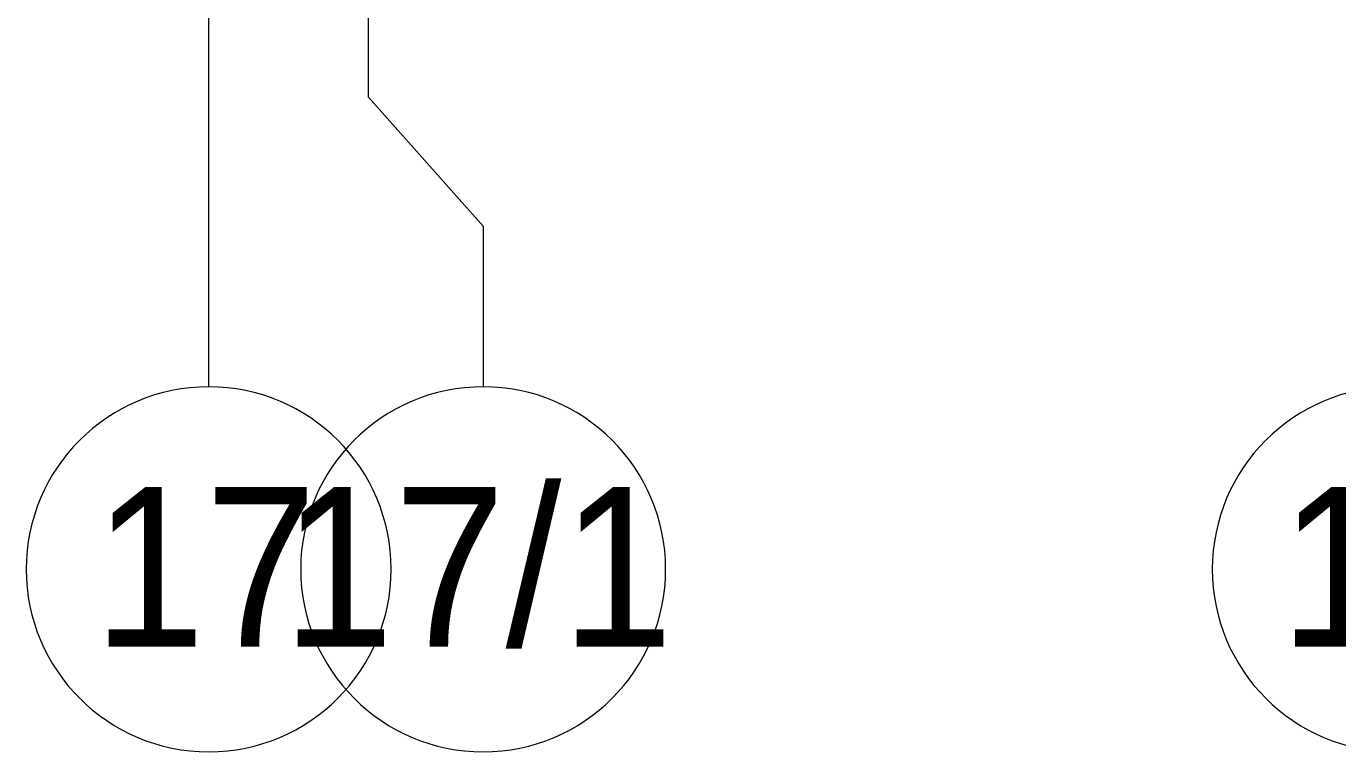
# Model space of a CAD drawing. Header units: millimetres. Extents: x -164500 to 426394, y -23753 to 102118.
# Drawn here: x 208432 to 214182, y 71033 to 74214 of the extents above; entities that cross this region are included whole.
import ezdxf

# ---------------------------------------------------------------- set-up
doc = ezdxf.new("R2010")
doc.units = ezdxf.units.MM
doc.layers.add('Оси', color=7, linetype='Continuous', lineweight=9)
doc.layers.add('Оси-1', color=7, linetype='Continuous', lineweight=20)
doc.styles.add('Arial', font='arial.ttf', dxfattribs={"width": 0.9, "height": 700})

# ---------------------------------------------------------------- blocks, each defined once
blk = doc.blocks.new('Ось сетки - D8-29747960-Объем проектирования 2 этажа')
at = {"layer": 'Оси-1'}
for start, end in [(360, 180), (180, 360)]:
    blk.add_arc((0, 0), 4, start, end, dxfattribs=at)
blk = doc.blocks.new('2floor')
at = {"layer": 'Оси'}
for p, q in [((209932.1, -636.3), (209932.1, 4363.7)), ((209232.1, -1906.3), (209232.1, 3093.7)), ((209932.1, -636.3), (210435.3, -1202.4)), ((210435.3, -1202.4), (210435.3, -1906.3))]:
    blk.add_line(p, q, dxfattribs=at)
at = {"layer": 'Оси-1', "xscale": 199.9999999999999, "yscale": 199.9999999999999, "zscale": 199.9999999999999}
for p in [(209232.1, -2706.3), (210435.3, -2706.3), (214432.1, -2706.3)]:
    blk.add_blockref('Ось сетки - D8-29747960-Объем проектирования 2 этажа', p, dxfattribs=at)
at = {"layer": 'Оси', "char_height": 700, "attachment_point": 1, "style": 'Arial'}
for s, insert, width in [('17', (208726.9, -2345), 1212.151), ('17/1', (209554.8, -2345), 2121.265), ('18', (213926.9, -2345), 1212.151)]:
    blk.add_mtext(s, dxfattribs=dict(at, insert=insert, width=width))

msp = doc.modelspace()

# ---------------------------------------------------------------- block references
msp.add_blockref('2floor', (0, 74539.358))

doc.saveas('drawing.dxf')
